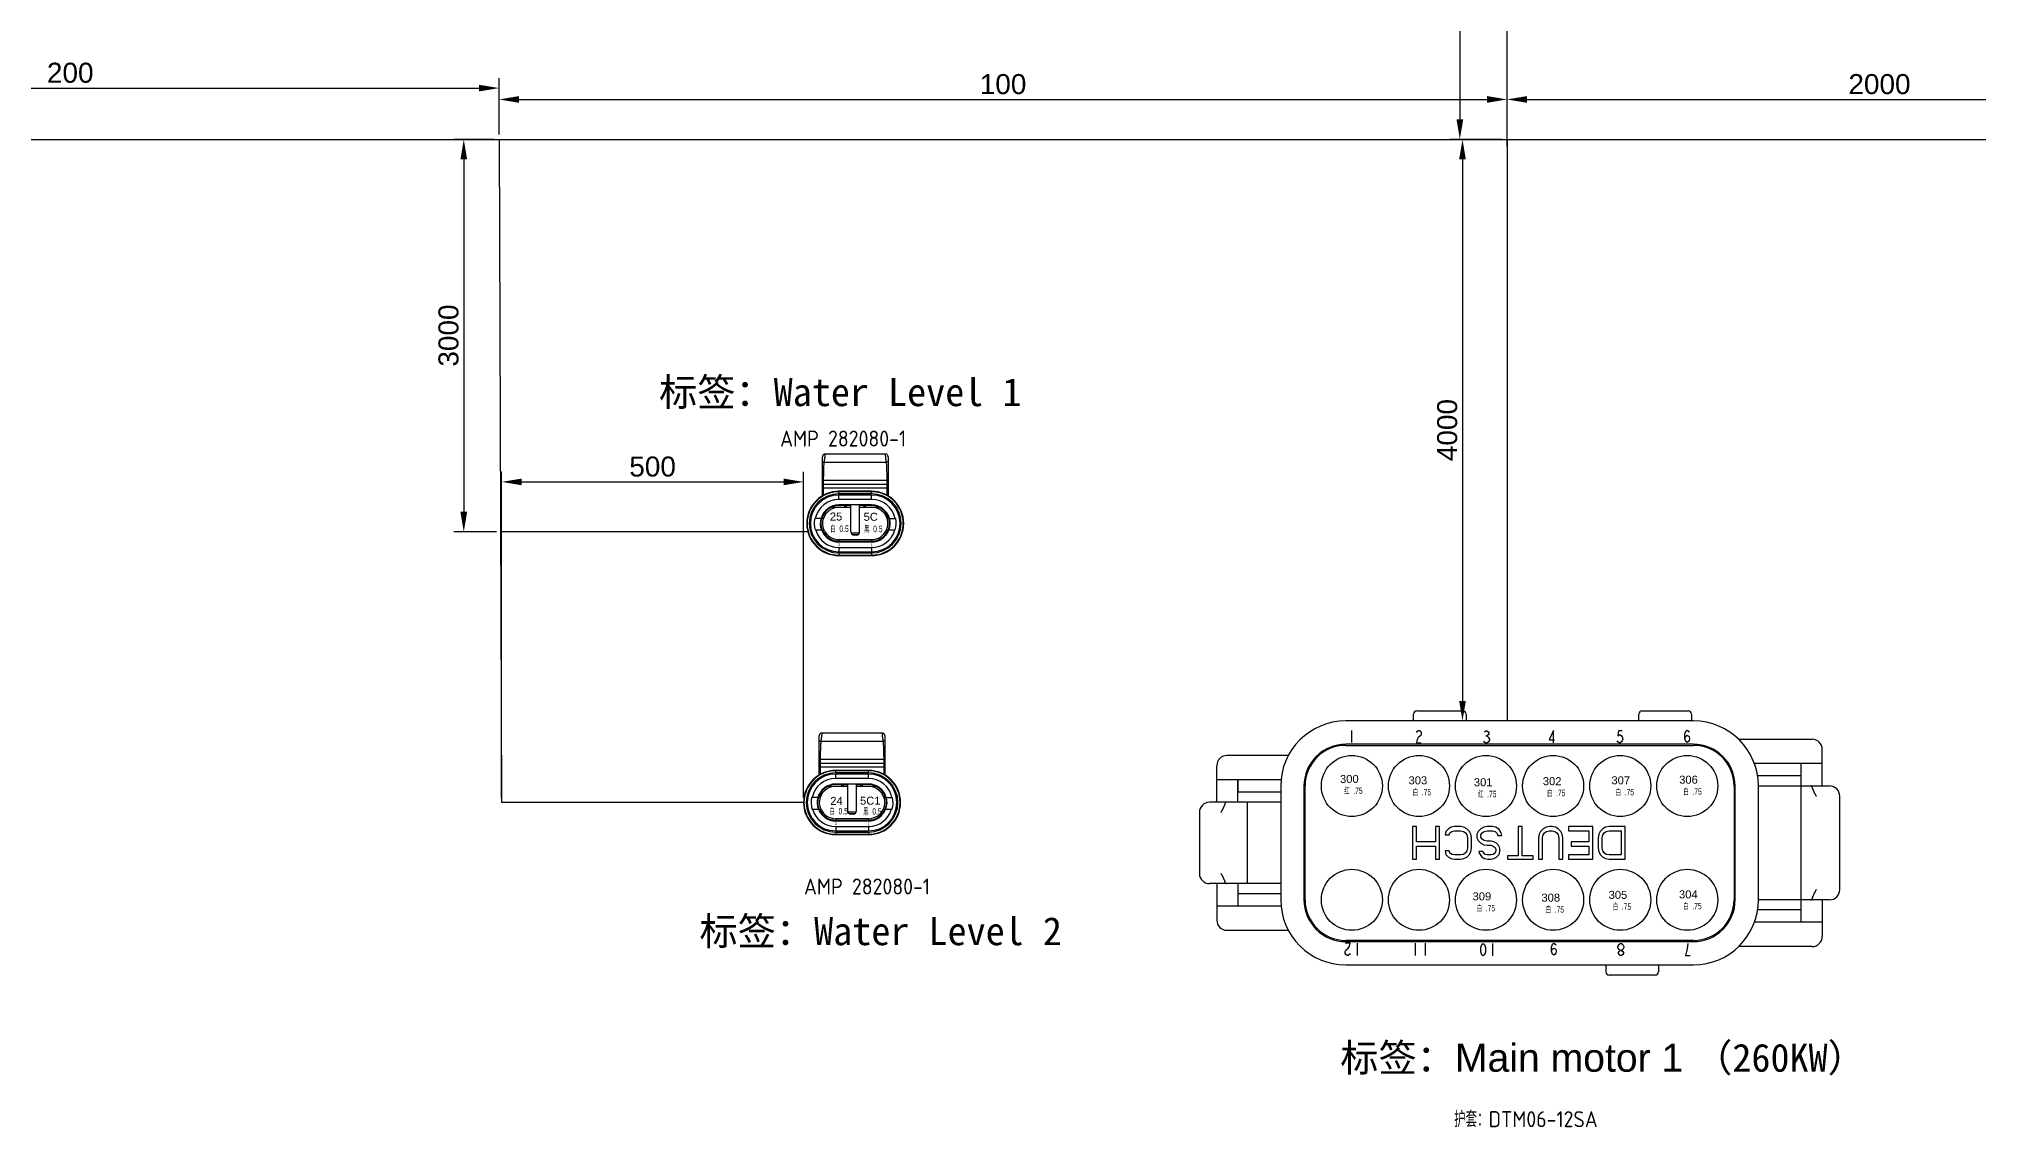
# Model space of a CAD drawing. Header units: millimetres. Extents: x 62 to 1873, y 998 to 1938.
# Drawn here: x 1231.7 to 1474, y 1471.1 to 1607 of the extents above; entities that cross this region are included whole.
import ezdxf

# ---------------------------------------------------------------- set-up
doc = ezdxf.new("R2010")
doc.units = ezdxf.units.MM
doc.layers.add('A-墙', color=7, linetype='Continuous')
doc.layers.add('线色线径', color=1, linetype='Continuous')
doc.layers.add('AM60', color=3, linetype='Continuous', lineweight=25)
doc.layers.add('AM_6', color=3, linetype='Continuous', lineweight=25)
doc.styles.get("Standard").update_dxf_attribs({"font": 'arial.ttf'})
doc.dimstyles.new('ISO-25', dxfattribs={"dimtxt": 2.5, "dimasz": 2.5, "dimexe": 1.25, "dimexo": 0.625, "dimtad": 1, "dimtxsty": 'Standard', "dimcen": 2.5, "dimadec": 0, "dimazin": 0, "dimtfac": 1, "dimtmove": 0, "dimatfit": 3, "dimfxl": 1, "dimarcsym": 0})

# ---------------------------------------------------------------- blocks, each defined once
blk = doc.blocks.new('*D67')
at = {"color": 0, "lineweight": -2, "transparency": 16777216}
for p, q in [((1182.07, 1595.1), (1182.07, 1602.13)), ((1289.24, 1595.1), (1289.24, 1602.13)), ((1184.57, 1600.88), (1286.74, 1600.88))]:
    blk.add_line(p, q, dxfattribs=at)
at = {"color": 0, "transparency": 16777216}
for points in [[(1184.57, 1601.29), (1184.57, 1600.46), (1182.07, 1600.88)], [(1286.74, 1601.29), (1286.74, 1600.46), (1289.24, 1600.88)]]:
    blk.add_solid(points, dxfattribs=at)
at = {"layer": 'Defpoints', "color": 0, "transparency": 16777216}
for p in [(1289.24, 1600.88), (1182.07, 1594.47), (1289.24, 1594.47)]:
    blk.add_point(p, dxfattribs=at)
at = {"color": 3, "transparency": 16777216, "insert": (1235.65, 1602.78), "char_height": 2.5, "attachment_point": 5}
blk.add_mtext('200', dxfattribs=at)
blk = doc.blocks.new('A$C07ee6ecf')
at = {"layer": 'AM_6'}
for p, q in [((20.32, 80.01), (12.7, 80.01)), ((11.43, 77.83), (6.86, 77.83)), ((8.64, 77.83), (8.64, 69.81)), ((11.43, 69.85), (11.43, 78.74)), ((21.59, 69.85), (21.59, 78.74)), ((21.59, 77.83), (26.16, 77.83)), ((24.38, 69.81), (24.38, 77.83)), ((5.59, 76.56), (5.59, 68.9)), ((11.43, 75.21), (8.64, 75.21)), ((8.64, 75.18), (10.16, 75.18)), ((10.16, 69.85), (10.16, 75.18)), ((21.59, 75.21), (24.38, 75.21)), ((22.86, 69.85), (22.86, 75.18)), ((22.86, 75.18), (24.38, 75.18)), ((27.43, 68.9), (27.43, 76.56)), ((21.59, 74.02), (11.43, 74.02)), ((23.62, 69.85), (9.4, 69.85)), ((23.62, 66.94), (9.4, 66.94)), ((9.4, 66.8), (23.62, 66.8)), ((1.27, 61.72), (1.27, 18.29)), ((4.18, 61.72), (4.18, 18.29)), ((4.32, 18.29), (4.32, 61.72)), ((28.7, 61.72), (28.7, 18.29)), ((28.84, 18.29), (28.84, 61.72)), ((31.75, 18.29), (31.75, 61.72)), ((14.48, 53.38), (14.48, 52.87)), ((18.54, 53.38), (14.48, 53.38)), ((18.54, 52.87), (18.54, 53.38)), ((14.48, 52.87), (16.12, 52.87)), ((16.12, 52.87), (16.12, 50.5)), ((16.64, 50.5), (16.64, 52.87)), ((16.64, 52.87), (18.54, 52.87)), ((31.75, 53.24), (32.61, 53.24)), ((33.02, 52.83), (33.02, 47.09)), ((14.48, 50.5), (14.48, 50)), ((16.12, 50.5), (14.48, 50.5)), ((14.48, 50), (18.54, 50)), ((14.56, 48.56), (14.48, 48.13)), ((14.74, 48.9), (14.56, 48.56)), ((15.08, 49.23), (14.74, 48.9)), ((15, 48.13), (15.08, 48.47)), ((15.52, 49.32), (15.08, 49.23)), ((15.08, 48.47), (15.26, 48.73)), ((15.26, 48.73), (15.52, 48.81)), ((15.52, 48.81), (15.52, 49.32)), ((18.54, 50.5), (16.64, 50.5)), ((17.5, 49.32), (17.5, 48.81)), ((17.94, 49.23), (17.5, 49.32)), ((17.5, 48.81), (17.76, 48.73)), ((17.76, 48.73), (17.94, 48.47)), ((18.28, 48.9), (17.94, 49.23)), ((17.94, 48.47), (18.02, 48.13)), ((18.46, 48.56), (18.28, 48.9)), ((18.54, 48.13), (18.46, 48.56)), ((18.54, 50), (18.54, 50.5)), ((14.48, 48.13), (14.48, 47.37)), ((14.48, 47.37), (14.56, 46.95)), ((14.56, 46.95), (14.74, 46.61)), ((14.74, 46.61), (15.08, 46.27)), ((15, 47.37), (15, 48.13)), ((15.08, 47.03), (15, 47.37)), ((15.26, 46.78), (15.08, 47.03)), ((15.08, 46.27), (15.43, 46.1)), ((15.52, 46.61), (15.26, 46.78)), ((15.43, 46.1), (15.86, 46.02)), ((15.86, 46.52), (15.52, 46.61)), ((17.16, 46.52), (15.86, 46.52)), ((17.5, 46.61), (17.16, 46.52)), ((17.16, 46.02), (17.59, 46.1)), ((17.76, 46.78), (17.5, 46.61)), ((17.59, 46.1), (17.94, 46.27)), ((17.94, 47.03), (17.76, 46.78)), ((18.02, 47.37), (17.94, 47.03)), ((17.94, 46.27), (18.28, 46.61)), ((18.02, 48.13), (18.02, 47.37)), ((18.28, 46.61), (18.46, 46.95)), ((18.46, 46.95), (18.54, 47.37)), ((18.54, 47.37), (18.54, 48.13)), ((32.61, 46.69), (31.75, 46.69)), ((14.56, 44.41), (14.48, 43.98)), ((14.48, 43.98), (14.48, 43.56)), ((14.82, 44.75), (14.56, 44.41)), ((15.17, 45), (14.82, 44.75)), ((15, 44.07), (15.08, 44.32)), ((15, 43.56), (15, 44.07)), ((15.08, 44.32), (15.26, 44.49)), ((15.43, 45.09), (15.17, 45)), ((15.26, 44.49), (15.43, 44.58)), ((15.43, 44.58), (15.43, 45.09)), ((15.86, 46.02), (17.16, 46.02)), ((16.29, 44.49), (16.21, 44.07)), ((16.21, 44.07), (16.21, 43.56)), ((16.47, 44.83), (16.29, 44.49)), ((16.81, 45.17), (16.47, 44.83)), ((16.73, 44.07), (16.81, 44.41)), ((16.73, 43.56), (16.73, 44.07)), ((17.16, 45.34), (16.81, 45.17)), ((16.81, 44.41), (16.99, 44.66)), ((16.99, 44.66), (17.24, 44.83)), ((17.59, 45.34), (17.16, 45.34)), ((17.24, 44.83), (17.5, 44.83)), ((17.5, 44.83), (17.76, 44.66)), ((17.94, 45.17), (17.59, 45.34)), ((17.76, 44.66), (17.94, 44.41)), ((18.28, 44.83), (17.94, 45.17)), ((17.94, 44.41), (18.02, 44.07)), ((18.02, 44.07), (18.02, 43.39)), ((18.46, 44.49), (18.28, 44.83)), ((18.54, 44.07), (18.46, 44.49)), ((18.54, 43.39), (18.54, 44.07)), ((14.48, 43.56), (14.56, 43.22)), ((14.48, 41.53), (14.48, 38.31)), ((14.91, 41.53), (14.48, 41.53)), ((14.56, 43.22), (14.74, 42.88)), ((14.74, 42.88), (15.08, 42.55)), ((14.91, 40.17), (14.91, 41.53)), ((15.08, 43.31), (15, 43.56)), ((15.26, 43.05), (15.08, 43.31)), ((15.08, 42.55), (15.43, 42.46)), ((15.52, 42.97), (15.26, 43.05)), ((15.43, 42.46), (15.78, 42.46)), ((15.69, 42.97), (15.52, 42.97)), ((15.95, 43.05), (15.69, 42.97)), ((15.78, 42.46), (16.12, 42.55)), ((16.12, 43.31), (15.95, 43.05)), ((16.21, 43.56), (16.12, 43.31)), ((16.12, 42.55), (16.47, 42.88)), ((16.47, 42.88), (16.64, 43.22)), ((16.64, 43.22), (16.73, 43.56)), ((17.68, 42.8), (17.42, 42.71)), ((17.42, 42.71), (17.42, 42.21)), ((17.42, 42.21), (17.76, 42.29)), ((17.94, 43.05), (17.68, 42.8)), ((17.76, 42.29), (18.2, 42.55)), ((18.02, 43.39), (17.94, 43.05)), ((18.2, 42.55), (18.46, 42.97)), ((18.46, 42.97), (18.54, 43.39)), ((18.54, 40.17), (14.91, 40.17)), ((14.91, 38.31), (14.91, 39.67)), ((14.91, 39.67), (18.54, 39.67)), ((18.54, 39.67), (18.54, 40.17)), ((14.48, 38.31), (14.91, 38.31)), ((14.48, 37.63), (14.48, 37.13)), ((17.16, 37.63), (14.48, 37.63)), ((14.48, 37.13), (17.16, 37.13)), ((17.59, 37.55), (17.16, 37.63)), ((17.16, 37.13), (17.5, 37.04)), ((17.5, 37.04), (17.76, 36.87)), ((17.94, 37.38), (17.59, 37.55)), ((17.76, 36.87), (17.94, 36.62)), ((18.28, 37.04), (17.94, 37.38)), ((17.94, 36.62), (18.02, 36.28)), ((18.46, 36.7), (18.28, 37.04)), ((18.54, 36.28), (18.46, 36.7)), ((17.16, 35.09), (14.48, 35.09)), ((14.48, 35.09), (14.48, 34.59)), ((14.48, 34.59), (17.16, 34.59)), ((17.5, 35.18), (17.16, 35.09)), ((17.16, 34.59), (17.59, 34.67)), ((17.76, 35.35), (17.5, 35.18)), ((17.59, 34.67), (17.94, 34.84)), ((17.94, 35.6), (17.76, 35.35)), ((18.02, 35.94), (17.94, 35.6)), ((17.94, 34.84), (18.28, 35.18)), ((18.02, 36.28), (18.02, 35.94)), ((18.28, 35.18), (18.46, 35.52)), ((18.46, 35.52), (18.54, 35.94)), ((18.54, 35.94), (18.54, 36.28)), ((15, 33.91), (14.48, 33.91)), ((14.48, 33.91), (14.48, 30.86)), ((15, 31.37), (15, 33.91)), ((16.64, 33.57), (16.12, 33.57)), ((16.12, 33.57), (16.12, 31.37)), ((16.64, 31.37), (16.64, 33.57)), ((18.54, 33.91), (18.02, 33.91)), ((18.02, 33.91), (18.02, 31.37)), ((18.54, 30.86), (18.54, 33.91)), ((1.27, 29.21), (0.41, 29.21)), ((14.48, 30.86), (18.54, 30.86)), ((14.56, 29.25), (14.48, 28.83)), ((14.74, 29.59), (14.56, 29.25)), ((15.08, 29.93), (14.74, 29.59)), ((16.12, 31.37), (15, 31.37)), ((15, 28.83), (15.08, 29.17)), ((15.43, 30.1), (15.08, 29.93)), ((15.08, 29.17), (15.26, 29.42)), ((15.26, 29.42), (15.52, 29.59)), ((15.86, 30.18), (15.43, 30.1)), ((15.52, 29.59), (15.86, 29.68)), ((17.16, 30.18), (15.86, 30.18)), ((15.86, 29.68), (17.16, 29.68)), ((18.02, 31.37), (16.64, 31.37)), ((17.59, 30.1), (17.16, 30.18)), ((17.16, 29.68), (17.5, 29.59)), ((17.5, 29.59), (17.76, 29.42)), ((17.94, 29.93), (17.59, 30.1)), ((17.76, 29.42), (17.94, 29.17)), ((18.28, 29.59), (17.94, 29.93)), ((17.94, 29.17), (18.02, 28.83)), ((18.46, 29.25), (18.28, 29.59)), ((18.54, 28.83), (18.46, 29.25)), ((0, 23.06), (0, 28.8)), ((14.48, 28.83), (14.48, 26.8)), ((14.48, 26.8), (18.54, 26.8)), ((15, 27.31), (15, 28.83)), ((18.02, 27.31), (15, 27.31)), ((18.02, 28.83), (18.02, 27.31)), ((18.54, 26.8), (18.54, 28.83)), ((31.75, 25.1), (32.61, 25.1)), ((33.02, 24.69), (33.02, 18.95)), ((1.27, 22.66), (0.41, 22.66)), ((32.61, 18.54), (31.75, 18.54)), ((3.56, 3.45), (3.56, 12.64)), ((23.62, 13.21), (9.4, 13.21)), ((9.4, 13.07), (23.62, 13.07)), ((29.46, 12.64), (29.46, 3.45)), ((6.6, 2.18), (6.6, 10.66)), ((8.13, 4.83), (8.13, 10.26)), ((9.4, 10.16), (23.62, 10.16)), ((9.4, 1.27), (9.4, 10.16)), ((23.62, 10.16), (23.62, 1.27)), ((24.89, 4.83), (24.89, 10.26)), ((26.42, 2.18), (26.42, 10.66)), ((6.6, 4.83), (26.42, 4.83)), ((9.4, 2.18), (4.83, 2.18)), ((10.67, 0), (22.35, 0)), ((23.62, 2.18), (28.19, 2.18))]:
    blk.add_line(p, q, dxfattribs=at)
at = {"layer": 'AM_6', "color": 1}
for p, q in [((2.46, 61.56), (2.58, 61.72)), ((2.46, 61.41), (2.46, 61.56)), ((2.58, 61.26), (2.46, 61.41)), ((2.58, 61.72), (2.71, 61.79)), ((2.71, 61.18), (2.58, 61.26)), ((2.71, 61.79), (2.96, 61.79)), ((2.96, 61.79), (3.09, 61.72)), ((3.09, 61.72), (3.34, 61.41)), ((3.34, 61.41), (3.6, 61.26)), ((3.6, 61.26), (3.98, 61.18)), ((3.98, 61.18), (3.98, 61.79)), ((30.57, 61), (29.05, 61)), ((2.46, 60.27), (3.98, 60.27)), ((2.45, 52.99), (3.98, 52.99)), ((2.45, 51.77), (3.98, 51.77)), ((29.03, 52.89), (29.03, 52.28)), ((29.41, 52.81), (29.03, 52.89)), ((29.67, 52.66), (29.41, 52.81)), ((29.92, 52.35), (29.67, 52.66)), ((30.05, 52.28), (29.92, 52.35)), ((30.3, 52.28), (30.05, 52.28)), ((30.3, 52.89), (30.43, 52.81)), ((30.43, 52.35), (30.3, 52.28)), ((30.43, 52.81), (30.56, 52.66)), ((30.56, 52.5), (30.43, 52.35)), ((30.56, 52.66), (30.56, 52.5)), ((2.41, 44.55), (2.54, 44.71)), ((2.54, 44.4), (2.41, 44.55)), ((2.54, 44.71), (2.66, 44.78)), ((2.66, 44.33), (2.54, 44.4)), ((2.66, 44.78), (2.92, 44.86)), ((2.92, 44.25), (2.66, 44.33)), ((2.92, 44.86), (3.43, 44.86)), ((3.43, 44.25), (2.92, 44.25)), ((3.43, 44.86), (3.68, 44.78)), ((3.68, 44.33), (3.43, 44.25)), ((3.68, 44.78), (3.81, 44.71)), ((3.81, 44.4), (3.68, 44.33)), ((3.81, 44.71), (3.93, 44.55)), ((3.93, 44.55), (3.81, 44.4)), ((28.98, 44.24), (29.11, 44.39)), ((28.98, 44.09), (28.98, 44.24)), ((29.11, 43.94), (28.98, 44.09)), ((29.11, 44.39), (29.24, 44.47)), ((29.36, 43.78), (29.11, 43.94)), ((29.49, 43.78), (29.36, 43.78)), ((29.74, 43.94), (29.49, 43.78)), ((29.87, 44.09), (29.74, 43.94)), ((29.87, 44.24), (29.87, 44.09)), ((30, 43.94), (29.87, 44.09)), ((30.12, 43.86), (30, 43.94)), ((30.25, 43.86), (30.12, 43.86)), ((30.38, 43.94), (30.25, 43.86)), ((30.38, 44.39), (30.51, 44.24)), ((30.51, 44.09), (30.38, 43.94)), ((30.51, 44.24), (30.51, 44.09)), ((2.41, 43.34), (3.93, 43.34)), ((2.48, 35.72), (2.6, 35.87)), ((2.6, 35.57), (2.48, 35.72)), ((2.6, 35.87), (2.73, 35.95)), ((2.73, 35.49), (2.6, 35.57)), ((2.73, 35.95), (2.98, 36.03)), ((2.98, 35.42), (2.73, 35.49)), ((2.98, 36.03), (3.24, 35.95)), ((2.98, 36.03), (3.49, 36.03)), ((3.24, 35.49), (2.98, 35.42)), ((3.24, 35.95), (3.36, 35.72)), ((3.36, 35.72), (3.24, 35.49)), ((3.49, 36.03), (3.75, 35.95)), ((3.75, 35.95), (3.87, 35.87)), ((3.87, 35.57), (3.75, 35.49)), ((3.87, 35.87), (4, 35.72)), ((4, 35.72), (3.87, 35.57)), ((29.02, 35.77), (30.54, 35.77)), ((30.54, 35.77), (29.4, 36.31)), ((29.4, 36.31), (29.4, 35.62)), ((2.43, 27.42), (2.56, 27.57)), ((2.43, 27.27), (2.43, 27.42)), ((2.56, 27.11), (2.43, 27.27)), ((2.56, 27.57), (2.69, 27.65)), ((2.69, 27.04), (2.56, 27.11)), ((2.69, 27.65), (2.82, 27.65)), ((2.82, 27.04), (2.69, 27.04)), ((2.82, 27.65), (2.94, 27.57)), ((2.94, 27.11), (2.82, 27.04)), ((2.94, 27.57), (3.07, 27.42)), ((3.07, 27.27), (2.94, 27.11)), ((3.07, 27.42), (3.2, 27.57)), ((3.07, 27.27), (3.07, 27.42)), ((3.2, 27.11), (3.07, 27.27)), ((3.2, 27.57), (3.45, 27.72)), ((3.45, 26.96), (3.2, 27.11)), ((3.45, 27.72), (3.58, 27.72)), ((3.58, 26.96), (3.45, 26.96)), ((3.58, 27.72), (3.83, 27.57)), ((3.83, 27.11), (3.58, 26.96)), ((3.83, 27.57), (3.96, 27.42)), ((3.96, 27.27), (3.83, 27.11)), ((3.96, 27.42), (3.96, 27.27)), ((29, 27.58), (29.13, 27.73)), ((29, 27.42), (29, 27.58)), ((29.13, 27.27), (29, 27.42)), ((29.13, 27.73), (29.26, 27.8)), ((29.26, 27.19), (29.13, 27.27)), ((29.51, 27.12), (29.26, 27.19)), ((29.76, 27.19), (29.51, 27.12)), ((29.89, 27.27), (29.76, 27.19)), ((30.53, 27.65), (29.89, 27.73)), ((29.89, 27.73), (30.02, 27.58)), ((30.02, 27.42), (29.89, 27.27)), ((30.02, 27.58), (30.02, 27.42)), ((30.53, 27.19), (30.53, 27.65)), ((2.94, 19.13), (2.43, 19.28)), ((2.43, 19.28), (2.43, 18.67)), ((3.32, 19.05), (2.94, 19.13)), ((3.96, 18.98), (3.32, 19.05)), ((29.06, 19.06), (29.19, 19.21)), ((29.19, 18.91), (29.06, 19.06)), ((29.19, 19.21), (29.31, 19.29)), ((29.31, 18.83), (29.19, 18.91)), ((29.31, 19.29), (29.57, 19.37)), ((29.57, 18.76), (29.31, 18.83)), ((29.57, 19.37), (30.08, 19.37)), ((29.57, 19.37), (29.82, 19.29)), ((29.82, 18.83), (29.57, 18.76)), ((29.82, 19.29), (29.95, 19.06)), ((29.95, 19.06), (29.82, 18.83)), ((30.08, 19.37), (30.33, 19.29)), ((30.33, 19.29), (30.46, 19.21)), ((30.46, 18.91), (30.33, 18.83)), ((30.46, 19.21), (30.58, 19.06)), ((30.58, 19.06), (30.46, 18.91))]:
    blk.add_line(p, q, dxfattribs=at)
at = {"layer": 'AM_6'}
for points in [[(11.88, 76.9), (11.87, 76.9), (11.86, 76.9), (11.85, 76.89), (11.84, 76.89), (11.83, 76.89), (11.82, 76.89), (11.81, 76.88), (11.8, 76.88), (11.79, 76.88), (11.78, 76.88), (11.76, 76.87), (11.75, 76.87), (11.74, 76.87), (11.73, 76.86), (11.72, 76.86), (11.71, 76.86), (11.7, 76.85), (11.69, 76.85), (11.68, 76.85), (11.67, 76.84), (11.66, 76.84), (11.64, 76.83), (11.62, 76.82), (11.6, 76.81), (11.58, 76.81), (11.57, 76.8), (11.55, 76.79), (11.53, 76.77), (11.51, 76.76), (11.49, 76.75), (11.48, 76.74), (11.46, 76.72), (11.45, 76.7), (11.44, 76.68), (11.43, 76.66), (11.43, 76.65), (11.43, 76.64)], [(11.88, 76.9), (11.91, 76.91), (11.94, 76.92), (11.96, 76.93), (11.99, 76.94), (12.02, 76.95), (12.05, 76.96), (12.07, 76.97), (12.1, 76.98), (12.13, 76.99), (12.15, 77), (12.18, 77.02), (12.21, 77.03), (12.23, 77.04), (12.26, 77.05), (12.29, 77.07), (12.31, 77.08), (12.34, 77.1), (12.37, 77.11), (12.39, 77.12), (12.42, 77.14), (12.44, 77.15), (12.47, 77.17), (12.49, 77.18), (12.52, 77.19), (12.55, 77.21), (12.57, 77.22), (12.6, 77.24), (12.62, 77.25), (12.65, 77.27), (12.67, 77.28), (12.7, 77.29)], [(20.32, 77.29), (20.35, 77.28), (20.37, 77.27), (20.4, 77.25), (20.42, 77.24), (20.45, 77.22), (20.47, 77.21), (20.5, 77.19), (20.53, 77.18), (20.55, 77.17), (20.58, 77.15), (20.6, 77.14), (20.63, 77.12), (20.65, 77.11), (20.68, 77.1), (20.71, 77.08), (20.73, 77.07), (20.76, 77.05), (20.79, 77.04), (20.81, 77.03), (20.84, 77.02), (20.87, 77), (20.89, 76.99), (20.92, 76.98), (20.95, 76.97), (20.97, 76.96), (21, 76.95), (21.03, 76.94), (21.06, 76.93), (21.08, 76.92), (21.11, 76.91), (21.14, 76.9)], [(21.59, 76.64), (21.59, 76.65), (21.59, 76.66), (21.58, 76.67), (21.58, 76.69), (21.56, 76.71), (21.55, 76.73), (21.53, 76.74), (21.52, 76.76), (21.5, 76.77), (21.48, 76.78), (21.46, 76.79), (21.44, 76.8), (21.43, 76.81), (21.41, 76.82), (21.39, 76.83), (21.37, 76.84), (21.35, 76.84), (21.34, 76.85), (21.33, 76.85), (21.32, 76.85), (21.31, 76.86), (21.3, 76.86), (21.29, 76.86), (21.28, 76.87), (21.27, 76.87), (21.26, 76.87), (21.24, 76.88), (21.23, 76.88), (21.22, 76.88), (21.21, 76.88), (21.2, 76.89), (21.19, 76.89), (21.18, 76.89), (21.17, 76.89), (21.16, 76.9), (21.15, 76.9), (21.14, 76.9)], [(9.4, 3.6), (9.4, 3.59), (9.4, 3.58), (9.4, 3.57), (9.41, 3.55), (9.42, 3.53), (9.44, 3.52), (9.45, 3.5), (9.47, 3.49), (9.49, 3.48), (9.51, 3.46), (9.52, 3.45), (9.54, 3.44), (9.56, 3.43), (9.58, 3.42), (9.6, 3.42), (9.62, 3.41), (9.64, 3.4), (9.65, 3.4), (9.66, 3.39), (9.67, 3.39), (9.68, 3.39), (9.69, 3.38), (9.7, 3.38), (9.71, 3.38), (9.72, 3.37), (9.73, 3.37), (9.74, 3.37), (9.75, 3.36), (9.76, 3.36), (9.77, 3.36), (9.78, 3.36), (9.79, 3.35), (9.81, 3.35), (9.82, 3.35), (9.83, 3.35), (9.84, 3.34), (9.85, 3.34)], [(10.67, 2.95), (10.64, 2.96), (10.62, 2.98), (10.59, 2.99), (10.57, 3.01), (10.54, 3.02), (10.51, 3.04), (10.49, 3.05), (10.46, 3.06), (10.44, 3.08), (10.41, 3.09), (10.39, 3.11), (10.36, 3.12), (10.33, 3.13), (10.31, 3.15), (10.28, 3.16), (10.26, 3.18), (10.23, 3.19), (10.2, 3.2), (10.18, 3.21), (10.15, 3.23), (10.12, 3.24), (10.1, 3.25), (10.07, 3.26), (10.04, 3.28), (10.01, 3.29), (9.99, 3.3), (9.96, 3.31), (9.93, 3.32), (9.9, 3.33), (9.88, 3.33), (9.85, 3.34)], [(23.17, 3.34), (23.14, 3.33), (23.12, 3.33), (23.09, 3.32), (23.06, 3.31), (23.03, 3.3), (23.01, 3.29), (22.98, 3.28), (22.95, 3.26), (22.92, 3.25), (22.9, 3.24), (22.87, 3.23), (22.84, 3.21), (22.82, 3.2), (22.79, 3.19), (22.76, 3.18), (22.74, 3.16), (22.71, 3.15), (22.69, 3.13), (22.66, 3.12), (22.63, 3.11), (22.61, 3.09), (22.58, 3.08), (22.56, 3.06), (22.53, 3.05), (22.51, 3.04), (22.48, 3.02), (22.45, 3.01), (22.43, 2.99), (22.4, 2.98), (22.38, 2.96), (22.35, 2.95)], [(23.17, 3.34), (23.18, 3.34), (23.19, 3.35), (23.2, 3.35), (23.21, 3.35), (23.23, 3.35), (23.24, 3.36), (23.25, 3.36), (23.26, 3.36), (23.27, 3.36), (23.28, 3.37), (23.29, 3.37), (23.3, 3.37), (23.31, 3.38), (23.32, 3.38), (23.33, 3.38), (23.34, 3.39), (23.35, 3.39), (23.36, 3.39), (23.37, 3.4), (23.38, 3.4), (23.39, 3.4), (23.41, 3.41), (23.43, 3.42), (23.45, 3.43), (23.47, 3.44), (23.49, 3.45), (23.51, 3.46), (23.52, 3.47), (23.54, 3.48), (23.56, 3.49), (23.57, 3.51), (23.59, 3.52), (23.6, 3.54), (23.61, 3.56), (23.62, 3.58), (23.62, 3.59), (23.62, 3.6)]]:
    blk.add_lwpolyline(points, dxfattribs=at)
for centre in [(9.4, 60.96), (23.62, 60.96), (9.4, 52.58), (23.62, 52.58), (9.4, 44.2), (23.62, 44.2), (9.4, 35.81), (23.62, 35.81), (9.4, 27.43), (23.62, 27.43), (9.4, 19.05), (23.62, 19.05)]:
    blk.add_circle(centre, 3.81, dxfattribs=at)
for points in [[(12.7, 80.01), (12, 80.01), (11.43, 79.44), (11.43, 78.74)], [(21.59, 78.74), (21.59, 79.44), (21.02, 80.01), (20.32, 80.01)], [(6.86, 77.83), (6.16, 77.83), (5.59, 77.26), (5.59, 76.56)], [(27.43, 76.56), (27.43, 77.26), (26.86, 77.83), (26.16, 77.83)], [(9.4, 69.85), (4.91, 69.85), (1.27, 66.21), (1.27, 61.72)], [(31.75, 61.72), (31.75, 66.21), (28.11, 69.85), (23.62, 69.85)], [(9.4, 66.8), (6.59, 66.8), (4.32, 64.53), (4.32, 61.72)], [(9.4, 66.94), (8.01, 66.94), (6.69, 66.39), (5.71, 65.41)], [(27.31, 65.41), (26.33, 66.39), (25.01, 66.94), (23.62, 66.94)], [(28.7, 61.72), (28.7, 64.53), (26.43, 66.8), (23.62, 66.8)], [(5.71, 65.41), (4.73, 64.43), (4.18, 63.11), (4.18, 61.72)], [(28.84, 61.72), (28.84, 63.11), (28.29, 64.43), (27.31, 65.41)], [(33.02, 52.83), (33.02, 53.06), (32.84, 53.24), (32.61, 53.24)], [(32.61, 46.69), (32.84, 46.69), (33.02, 46.87), (33.02, 47.09)], [(0.41, 29.21), (0.18, 29.21), (0, 29.03), (0, 28.8)], [(33.02, 24.69), (33.02, 24.91), (32.84, 25.1), (32.61, 25.1)], [(0, 23.06), (0, 22.84), (0.18, 22.66), (0.41, 22.66)], [(1.27, 18.29), (1.27, 13.8), (4.91, 10.16), (9.4, 10.16)], [(4.18, 18.29), (4.18, 16.9), (4.73, 15.58), (5.71, 14.6)], [(4.32, 18.29), (4.32, 15.48), (6.59, 13.21), (9.4, 13.21)], [(23.62, 10.16), (28.11, 10.16), (31.75, 13.8), (31.75, 18.29)], [(23.62, 13.07), (26.5, 13.07), (28.84, 15.41), (28.84, 18.29)], [(23.62, 13.21), (26.43, 13.21), (28.7, 15.48), (28.7, 18.29)], [(32.61, 18.54), (32.84, 18.54), (33.02, 18.72), (33.02, 18.95)], [(5.71, 14.6), (6.69, 13.62), (8.01, 13.07), (9.4, 13.07)], [(3.56, 3.45), (3.56, 2.75), (4.12, 2.18), (4.83, 2.18)], [(28.19, 2.18), (28.53, 2.18), (28.85, 2.32), (29.09, 2.56)], [(29.09, 2.56), (29.33, 2.79), (29.46, 3.12), (29.46, 3.45)], [(9.4, 1.27), (9.4, 0.57), (9.97, 0), (10.67, 0)], [(22.35, 0), (23.05, 0), (23.62, 0.57), (23.62, 1.27)]]:
    blk.add_open_spline(points, degree=3, dxfattribs=at)
blk = doc.blocks.new('*D68')
at = {"color": 0, "lineweight": -2, "transparency": 16777216}
for p, q in [((1414.55, 1657.99), (1408.02, 1657.99)), ((1409.27, 1655.49), (1409.27, 1596.97)), ((1414.55, 1594.47), (1408.02, 1594.47))]:
    blk.add_line(p, q, dxfattribs=at)
at = {"color": 0, "transparency": 16777216}
for points in [[(1408.85, 1655.49), (1409.69, 1655.49), (1409.27, 1657.99)], [(1408.85, 1596.97), (1409.69, 1596.97), (1409.27, 1594.47)]]:
    blk.add_solid(points, dxfattribs=at)
at = {"layer": 'Defpoints', "color": 0, "transparency": 16777216}
for p in [(1415.17, 1657.99), (1409.27, 1594.47), (1415.17, 1594.47)]:
    blk.add_point(p, dxfattribs=at)
at = {"color": 3, "transparency": 16777216, "insert": (1407.37, 1626.23), "char_height": 2.5, "attachment_point": 5, "rotation": 90}
blk.add_mtext('6500', dxfattribs=at)
blk = doc.blocks.new('*D71')
at = {"color": 0, "lineweight": -2, "transparency": 16777216}
for p, q in [((1415.17, 1595.1), (1415.17, 1600.71)), ((1417.67, 1599.46), (1505.73, 1599.46)), ((1508.23, 1595.1), (1508.23, 1600.71))]:
    blk.add_line(p, q, dxfattribs=at)
at = {"color": 0, "transparency": 16777216}
for points in [[(1417.67, 1599.88), (1417.67, 1599.04), (1415.17, 1599.46)], [(1505.73, 1599.88), (1505.73, 1599.04), (1508.23, 1599.46)]]:
    blk.add_solid(points, dxfattribs=at)
at = {"layer": 'Defpoints', "color": 0, "transparency": 16777216}
for p in [(1508.23, 1599.46), (1415.17, 1594.47), (1508.23, 1594.47)]:
    blk.add_point(p, dxfattribs=at)
at = {"color": 3, "transparency": 16777216, "insert": (1461.7, 1601.36), "char_height": 2.5, "attachment_point": 5}
blk.add_mtext('2000', dxfattribs=at)
blk = doc.blocks.new('A$C5B7A3A9B')
at = {"layer": 'AM60', "linetype": 'Continuous'}
for p, q in [((1.44, 5.47), (1.44, 9.05)), ((7.2, 9.29), (1.68, 9.29)), ((7.44, 9.05), (7.44, 5.47)), ((7.26, 8.53), (1.61, 8.53)), ((1.44, 6.19), (7.44, 6.19)), ((1.54, 5.52), (1.54, 6.9)), ((1.54, 6.9), (7.34, 6.9)), ((1.54, 6.54), (7.34, 6.54)), ((2.94, 5.64), (2.94, 5.88)), ((5.94, 5.88), (2.94, 5.88)), ((5.94, 5.84), (2.94, 5.84)), ((5.94, 5.64), (2.94, 5.64)), ((2.94, 5.14), (2.94, 5.54)), ((5.94, 5.54), (2.94, 5.54)), ((5.94, 5.64), (5.94, 5.88)), ((5.94, 5.14), (5.94, 5.54)), ((7.34, 6.9), (7.34, 5.52)), ((2.26, 4.42), (4.04, 4.42)), ((2.39, 4.49), (2.39, 4.42)), ((5.94, 5.14), (2.94, 5.14)), ((2.94, 4.63), (2.94, 4.58)), ((5.94, 4.63), (2.94, 4.63)), ((3.49, 4.58), (2.94, 4.58)), ((3.49, 4.42), (3.49, 4.58)), ((3.64, 4.56), (3.49, 4.56)), ((3.64, 4.42), (3.64, 4.57)), ((4.04, 4.57), (3.64, 4.57)), ((3.94, 4.57), (3.94, 4.63)), ((4.04, 2.17), (4.04, 4.63)), ((4.84, 2.17), (4.84, 4.63)), ((5.24, 4.57), (4.84, 4.57)), ((4.84, 4.42), (6.62, 4.42)), ((4.94, 4.57), (4.94, 4.63)), ((5.24, 4.57), (5.24, 4.42)), ((5.39, 4.56), (5.24, 4.56)), ((5.94, 4.58), (5.39, 4.58)), ((5.39, 4.42), (5.39, 4.58)), ((5.94, 4.63), (5.94, 4.58)), ((6.49, 4.42), (6.49, 4.49)), ((1.53, 3.39), (0.73, 3.39)), ((0.77, 2.34), (1.59, 2.34)), ((1.43, 3.54), (1.36, 3.54)), ((1.44, 2.32), (1.37, 2.32)), ((1.48, 2.22), (1.49, 2.22)), ((4.81, 2.04), (4.07, 2.04)), ((4.15, 1.94), (4.73, 1.94)), ((4.54, 1.87), (4.34, 1.87)), ((7.29, 2.34), (8.11, 2.34)), ((7.34, 3.39), (8.14, 3.39)), ((7.4, 2.22), (7.39, 2.22)), ((7.44, 2.32), (7.51, 2.32)), ((7.52, 3.54), (7.45, 3.54)), ((2.94, 1.47), (5.94, 1.47)), ((2.94, 1.47), (2.94, 1.32)), ((2.94, 1.32), (5.94, 1.32)), ((2.94, 1.31), (5.94, 1.31)), ((2.94, 1.25), (2.94, 1.31)), ((2.94, 1.25), (5.94, 1.25)), ((2.94, 0.74), (5.94, 0.74)), ((2.94, 0.74), (2.94, 0.34)), ((2.94, 0.34), (5.94, 0.34)), ((2.94, 0.24), (5.94, 0.24)), ((2.94, 0.24), (2.94, 0)), ((2.94, 0.04), (5.94, 0.04)), ((5.94, 1.47), (5.94, 1.32)), ((5.94, 1.25), (5.94, 1.31)), ((5.94, 0.74), (5.94, 0.34)), ((5.94, 0.24), (5.94, 0)), ((2.94, 0), (5.94, 0))]:
    blk.add_line(p, q, dxfattribs=at)
for points in [[(1.68, 9.29), (1.66, 9.29), (1.64, 9.28), (1.61, 9.28), (1.59, 9.27), (1.57, 9.26), (1.55, 9.25), (1.53, 9.24), (1.51, 9.22), (1.49, 9.2), (1.48, 9.19), (1.47, 9.17), (1.46, 9.14), (1.45, 9.12), (1.44, 9.1), (1.44, 9.08), (1.44, 9.05)], [(7.44, 9.05), (7.44, 9.08), (7.43, 9.1), (7.43, 9.12), (7.42, 9.14), (7.41, 9.17), (7.4, 9.19), (7.38, 9.2), (7.37, 9.22), (7.35, 9.24), (7.33, 9.25), (7.31, 9.26), (7.29, 9.27), (7.27, 9.28), (7.24, 9.28), (7.22, 9.29), (7.2, 9.29)]]:
    blk.add_lwpolyline(points, dxfattribs=at)
for centre, radius, start, end in [((2.94, 2.94), 2.94, 90, 270), ((2.94, 2.94), 2.9, 90, 270), ((2.94, 2.94), 2.7, 90, 270), ((2.94, 2.94), 2.6, 90, 270), ((1.54, 6.64), 0.1, 180, 270), ((5.94, 2.94), 2.94, 270, 90), ((5.94, 2.94), 2.9, 270, 90), ((5.94, 2.94), 2.7, 270, 90), ((5.94, 2.94), 2.6, 270, 90), ((7.34, 6.64), 0.1, 270, 0), ((2.94, 2.94), 2.2, 90, 168.064), ((2.94, 2.94), 1.69, 90, 164.389), ((2.94, 2.94), 1.62, 114.8116, 163.9234), ((2.94, 2.94), 1.48, 90, 162.2367), ((2.94, 2.94), 1.62, 109.7832, 114.3881), ((2.94, 2.94), 1.64, 90, 109.5462), ((5.94, 2.94), 2.2, 11.936, 90), ((5.94, 2.94), 1.69, 15.611, 90), ((5.94, 2.94), 1.64, 70.4538, 90), ((5.94, 2.94), 1.48, 17.7633, 90), ((5.94, 2.94), 1.62, 65.6119, 70.2168), ((5.94, 2.94), 1.62, 16.0766, 65.1884), ((2.94, 2.94), 2.25, 168.463, 195.466), ((2.94, 2.94), 2.2, 195.6913, 270), ((2.94, 2.94), 1.7, 164.6505, 200.6673), ((2.94, 2.94), 1.65, 164.1531, 201.3516), ((2.94, 2.94), 1.69, 200.604, 270), ((2.94, 2.94), 1.62, 201.6682, 270), ((2.94, 2.94), 1.5, 162.5485, 203.5697), ((2.94, 2.94), 1.62, 206.3004, 270), ((2.94, 2.94), 1.48, 204.0027, 270), ((4.34, 2.17), 0.3, 180, 270), ((4.54, 2.17), 0.3, 270, 0), ((5.94, 2.94), 2.2, 270, 344.3087), ((5.94, 2.94), 1.69, 270, 339.396), ((5.94, 2.94), 1.62, 270, 338.3318), ((5.94, 2.94), 1.48, 270, 335.9973), ((5.94, 2.94), 1.62, 270, 333.6996), ((5.94, 2.94), 1.5, 336.4303, 17.4515), ((5.94, 2.94), 1.65, 338.6484, 15.8469), ((5.94, 2.94), 1.7, 339.3327, 15.3495), ((5.94, 2.94), 2.25, 344.534, 11.537)]:
    blk.add_arc(centre, radius, start, end, dxfattribs=at)
for centre, start_param, end_param in [((2.94, 5.55), -3.723981, -3.676419), ((5.94, 5.55), -2.606766, -2.559205)]:
    blk.add_ellipse(centre, major_axis=(0, 3.87), ratio=0.738419, start_param=start_param, end_param=end_param, dxfattribs=at)
for points, knots in [([(1.61, 8.53), (1.62, 8.55), (1.62, 8.59), (1.63, 8.67), (1.64, 8.76), (1.65, 8.85), (1.66, 8.91), (1.67, 8.97), (1.68, 9.03), (1.68, 9.09), (1.69, 9.13), (1.69, 9.16), (1.69, 9.18), (1.69, 9.2), (1.69, 9.22), (1.69, 9.23), (1.69, 9.25), (1.69, 9.26), (1.69, 9.27), (1.69, 9.27), (1.68, 9.28), (1.68, 9.28), (1.68, 9.28), (1.68, 9.29), (1.68, 9.29), (1.68, 9.29), (1.68, 9.29), (1.68, 9.29)], [0, 0, 0, 0, 0.077065, 0.158621, 0.329516, 0.415942, 0.501062, 0.583417, 0.661574, 0.734154, 0.799858, 0.829757, 0.857504, 0.882977, 0.906069, 0.926687, 0.944755, 0.960216, 0.973035, 0.978455, 0.98322, 0.987342, 0.990843, 0.99376, 0.996162, 0.998173, 1, 1, 1, 1]), ([(7.2, 9.29), (7.2, 9.29), (7.2, 9.29), (7.2, 9.29), (7.2, 9.29), (7.2, 9.28), (7.2, 9.28), (7.19, 9.28), (7.19, 9.27), (7.19, 9.27), (7.19, 9.26), (7.19, 9.25), (7.19, 9.23), (7.19, 9.22), (7.19, 9.2), (7.19, 9.18), (7.19, 9.16), (7.19, 9.13), (7.2, 9.09), (7.2, 9.03), (7.21, 8.97), (7.22, 8.91), (7.22, 8.85), (7.24, 8.76), (7.25, 8.67), (7.26, 8.59), (7.26, 8.55), (7.26, 8.53)], [0, 0, 0, 0, 0.001827, 0.003838, 0.00624, 0.009157, 0.012658, 0.01678, 0.021545, 0.026965, 0.039784, 0.055245, 0.073313, 0.093931, 0.117023, 0.142496, 0.170243, 0.200142, 0.265846, 0.338426, 0.416583, 0.498938, 0.584058, 0.670484, 0.841379, 0.922935, 1, 1, 1, 1]), ([(1.44, 8.62), (1.44, 8.62), (1.44, 8.61), (1.44, 8.61), (1.45, 8.6), (1.45, 8.59), (1.46, 8.59), (1.47, 8.58), (1.48, 8.57), (1.5, 8.56), (1.52, 8.55), (1.55, 8.54), (1.58, 8.54), (1.6, 8.53), (1.61, 8.53)], [0, 0, 0, 0, 0.032413, 0.067586, 0.10671, 0.150526, 0.199405, 0.253443, 0.312532, 0.376415, 0.516927, 0.67106, 0.833898, 1, 1, 1, 1]), ([(1.54, 6.9), (1.54, 7.04), (1.55, 7.24), (1.56, 7.51), (1.57, 7.72), (1.57, 7.92), (1.57, 8.12), (1.59, 8.33), (1.6, 8.46), (1.61, 8.53)], [0, 0, 0, 0, 0.249908, 0.374886, 0.499853, 0.624809, 0.74977, 0.874782, 1, 1, 1, 1]), ([(7.44, 8.62), (7.44, 8.62), (7.44, 8.61), (7.44, 8.61), (7.43, 8.6), (7.43, 8.59), (7.42, 8.59), (7.41, 8.58), (7.4, 8.57), (7.38, 8.56), (7.36, 8.55), (7.33, 8.54), (7.3, 8.54), (7.28, 8.53), (7.26, 8.53)], [0, 0, 0, 0, 0.032413, 0.067586, 0.10671, 0.150526, 0.199405, 0.253443, 0.312532, 0.376415, 0.516927, 0.67106, 0.833898, 1, 1, 1, 1]), ([(7.26, 8.53), (7.28, 8.46), (7.29, 8.33), (7.31, 8.12), (7.31, 7.95), (7.31, 7.84), (7.31, 7.77), (7.31, 7.7), (7.32, 7.61), (7.32, 7.48), (7.33, 7.24), (7.34, 7.04), (7.34, 6.9)], [0, 0, 0, 0, 0.125218, 0.250229, 0.37519, 0.437668, 0.468907, 0.500146, 0.562629, 0.625115, 0.750092, 1, 1, 1, 1]), ([(1.44, 6.95), (1.44, 6.95), (1.44, 6.95), (1.44, 6.94), (1.45, 6.93), (1.45, 6.93), (1.46, 6.92), (1.47, 6.92), (1.48, 6.91), (1.5, 6.91), (1.52, 6.9), (1.53, 6.9), (1.54, 6.9)], [0, 0, 0, 0, 0.041589, 0.084263, 0.176226, 0.227102, 0.281658, 0.402075, 0.537004, 0.684071, 0.83979, 1, 1, 1, 1]), ([(7.44, 6.95), (7.44, 6.95), (7.44, 6.95), (7.44, 6.94), (7.43, 6.93), (7.43, 6.93), (7.42, 6.92), (7.41, 6.92), (7.39, 6.91), (7.38, 6.91), (7.36, 6.9), (7.35, 6.9), (7.34, 6.9)], [0, 0, 0, 0, 0.041589, 0.084263, 0.176226, 0.227102, 0.281658, 0.402076, 0.537004, 0.684071, 0.83979, 1, 1, 1, 1])]:
    blk.add_open_spline(points, degree=3, knots=knots, dxfattribs=at)
at = {"layer": 'AM60', "color": 1, "lineweight": 5}
for s, p in [('2', (2.87, 0.87)), ('1', (5.86, 0.86))]:
    blk.add_text(s, height=0.25, dxfattribs=at).set_placement(p)
blk = doc.blocks.new('*D84')
at = {"color": 0, "lineweight": -2, "transparency": 16777216}
for p, q in [((1288.61, 1594.47), (1283.57, 1594.47)), ((1284.82, 1591.97), (1284.82, 1547.94)), ((1288.92, 1545.44), (1283.57, 1545.44))]:
    blk.add_line(p, q, dxfattribs=at)
at = {"color": 0, "transparency": 16777216}
for points in [[(1284.4, 1591.97), (1285.24, 1591.97), (1284.82, 1594.47)], [(1284.4, 1547.94), (1285.24, 1547.94), (1284.82, 1545.44)]]:
    blk.add_solid(points, dxfattribs=at)
at = {"layer": 'Defpoints', "color": 0, "transparency": 16777216}
for p in [(1289.24, 1594.47), (1284.82, 1545.44), (1289.55, 1545.44)]:
    blk.add_point(p, dxfattribs=at)
at = {"color": 3, "transparency": 16777216, "insert": (1282.92, 1569.96), "char_height": 2.5, "attachment_point": 5, "rotation": 90}
blk.add_mtext('3000', dxfattribs=at)
blk = doc.blocks.new('*D136')
at = {"color": 0, "lineweight": -2, "transparency": 16777216}
for p, q in [((1414.55, 1594.47), (1408.35, 1594.47)), ((1409.6, 1591.97), (1409.6, 1524.32)), ((1414.55, 1521.82), (1408.35, 1521.82))]:
    blk.add_line(p, q, dxfattribs=at)
at = {"color": 0, "transparency": 16777216}
for points in [[(1409.18, 1591.97), (1410.02, 1591.97), (1409.6, 1594.47)], [(1409.18, 1524.32), (1410.02, 1524.32), (1409.6, 1521.82)]]:
    blk.add_solid(points, dxfattribs=at)
at = {"layer": 'Defpoints', "color": 0, "transparency": 16777216}
for p in [(1415.17, 1594.47), (1409.6, 1521.82), (1415.17, 1521.82)]:
    blk.add_point(p, dxfattribs=at)
at = {"color": 3, "transparency": 16777216, "insert": (1407.7, 1558.15), "char_height": 2.5, "attachment_point": 5, "rotation": 90}
blk.add_mtext('4000', dxfattribs=at)
blk = doc.blocks.new('*D137')
at = {"color": 0, "lineweight": -2, "transparency": 16777216}
for p, q in [((1289.24, 1595.1), (1289.24, 1600.71)), ((1291.74, 1599.46), (1412.67, 1599.46)), ((1415.17, 1595.1), (1415.17, 1600.71))]:
    blk.add_line(p, q, dxfattribs=at)
at = {"color": 0, "transparency": 16777216}
for points in [[(1291.74, 1599.88), (1291.74, 1599.04), (1289.24, 1599.46)], [(1412.67, 1599.88), (1412.67, 1599.04), (1415.17, 1599.46)]]:
    blk.add_solid(points, dxfattribs=at)
at = {"layer": 'Defpoints', "color": 0, "transparency": 16777216}
for p in [(1415.17, 1599.46), (1289.24, 1594.47), (1415.17, 1594.47)]:
    blk.add_point(p, dxfattribs=at)
at = {"color": 3, "transparency": 16777216, "insert": (1352.2, 1601.36), "char_height": 2.5, "attachment_point": 5}
blk.add_mtext('100', dxfattribs=at)
blk = doc.blocks.new('*D138')
at = {"color": 0, "lineweight": -2, "transparency": 16777216}
for p, q in [((1289.55, 1512.25), (1289.55, 1552.93)), ((1292.05, 1551.68), (1324.77, 1551.68)), ((1327.27, 1512.25), (1327.27, 1552.93))]:
    blk.add_line(p, q, dxfattribs=at)
at = {"color": 0, "transparency": 16777216}
for points in [[(1292.05, 1552.09), (1292.05, 1551.26), (1289.55, 1551.68)], [(1324.77, 1552.09), (1324.77, 1551.26), (1327.27, 1551.68)]]:
    blk.add_solid(points, dxfattribs=at)
at = {"layer": 'Defpoints', "color": 0, "transparency": 16777216}
for p in [(1327.27, 1551.68), (1289.55, 1511.62), (1327.27, 1511.62)]:
    blk.add_point(p, dxfattribs=at)
at = {"color": 3, "transparency": 16777216, "insert": (1308.41, 1553.58), "char_height": 2.5, "attachment_point": 5}
blk.add_mtext('500', dxfattribs=at)

msp = doc.modelspace()

# ---------------------------------------------------------------- linework, layer by layer
for p, q in [((1415.17, 1593.641), (1415.17, 1673.681)), ((332.565, 1594.474), (1552.582, 1594.474)), ((1289.236, 1594.474), (1289.549, 1511.624)), ((1415.17, 1594.474), (1415.17, 1521.816)), ((1327.806, 1545.436), (1289.549, 1545.436)), ((1327.271, 1511.624), (1289.549, 1511.624))]:
    msp.add_line(p, q)

# ---------------------------------------------------------------- block references
at = {"rotation": 90}
msp.add_blockref('A$C07ee6ecf', (1456.737, 1490.066), dxfattribs=at)
at = {"layer": 'A-墙', "xscale": 1.365339990431428, "yscale": 1.365339990431428, "zscale": 1.365339990431428}
for p in [(1327.666, 1542.474), (1327.271, 1507.611)]:
    msp.add_blockref('A$C5B7A3A9B', p, dxfattribs=at)

# ---------------------------------------------------------------- texts
at = {"layer": 'AM60', "lineweight": 5}
for s, p in [('25', (1330.557, 1546.852)), ('5C', (1334.773, 1546.82)), ('300', (1394.297, 1514.068)), ('303', (1402.86, 1513.89)), ('301', (1411.023, 1513.653)), ('302', (1419.639, 1513.786)), ('307', (1428.213, 1513.897)), ('306', (1436.672, 1513.974)), ('24', (1330.613, 1511.325)), ('5C1', (1334.33, 1511.353)), ('309', (1410.858, 1499.401)), ('308', (1419.468, 1499.239)), ('305', (1427.856, 1499.587)), ('304', (1436.651, 1499.647))]:
    msp.add_text(s, height=1, dxfattribs=at).set_placement(p)
at = {"layer": 'AM60', "attachment_point": 1}
for s, width, insert, char_height in [('{\\fSimSun|b0|i0|c134|p2;\\C3;标签：Water Level 1}', 50.04824, (1309.22, 1564.645), 3.5), ('{\\Fisocp,gbcbig|c134;\\C3;AMP 282080-1}', 36.31, (1324.342, 1558.092), 2), ('{\\Fisocp,gbcbig|c134;\\C3;AMP 282080-1}', 36.31, (1327.329, 1502.129), 2), ('{\\fSimSun|b0|i0|c134|p2;\\C3;标签：Water Level 2}', 50.04824, (1314.275, 1497.301), 3.5), ('{\\fSimSun|b0|i0|c134|p2;\\C3;标签：\\fArial|b0|i0|c0|p34;Main motor 1 \\fSimSun|b0|i0|c134|p2;（260KW）}', 66.80076, (1394.334, 1481.489), 3.5), ('{\\Fisocp,gbcbig|c134;\\C3;护套：DTM06-12SA}', 36.31, (1408.545, 1473.062), 2)]:
    msp.add_mtext_dynamic_manual_height_columns(s, width=width, gutter_width=12.5, heights=[0], dxfattribs=dict(at, insert=insert, char_height=char_height))
at = {"layer": '线色线径', "lineweight": 5, "width": 0.6}
for s, p in [('白  0.5', (1330.619, 1545.432)), ('黑  0.5', (1334.835, 1545.4)), ('红  .75', (1394.82, 1512.698)), ('白  .75', (1403.383, 1512.521)), ('红  .75', (1411.546, 1512.283)), ('白  .75', (1420.162, 1512.416)), ('白  .75', (1428.736, 1512.528)), ('白  .75', (1437.195, 1512.604)), ('白  0.5', (1330.513, 1510.143)), ('黑  0.5', (1334.729, 1510.111)), ('白  .75', (1411.381, 1498.031)), ('白  .75', (1419.991, 1497.87)), ('白  .75', (1428.379, 1498.218)), ('白  .75', (1437.174, 1498.278))]:
    msp.add_text(s, height=0.8, dxfattribs=at).set_placement(p)

# ---------------------------------------------------------------- dimensions: what is measured, and where the dimension line sits
at = {"color": 1}
for base, p1, p2, text, picture, middle in [((1409.271, 1594.474), (1415.17, 1657.995), (1415.17, 1594.474), '6500', '*D68', (1407.369, 1626.234)), ((1284.821, 1545.436), (1289.236, 1594.474), (1289.549, 1545.436), '3000', '*D84', (1282.919, 1569.955)), ((1409.6, 1521.816), (1415.17, 1594.474), (1415.17, 1521.816), '4000', '*D136', (1407.698, 1558.145))]:
    dim = msp.add_linear_dim(base=base, p1=p1, p2=p2, angle=90, text=text, dimstyle='ISO-25', override={"dimclrt": 3}, dxfattribs=at)
    dim.commit()
    dim.dimension.update_dxf_attribs({"geometry": picture, "text_midpoint": middle})
for base, p1, p2, text, picture, middle in [((1289.236, 1600.877), (1182.073, 1594.474), (1289.236, 1594.474), '200', '*D67', (1235.654, 1602.779)), ((1415.17, 1599.459), (1289.236, 1594.474), (1415.17, 1594.474), '100', '*D137', (1352.203, 1601.36)), ((1508.233, 1599.459), (1415.17, 1594.474), (1508.233, 1594.474), '2000', '*D71', (1461.702, 1601.36)), ((1327.271, 1551.677), (1289.549, 1511.624), (1327.271, 1511.624), '500', '*D138', (1308.41, 1553.578))]:
    dim = msp.add_linear_dim(base=base, p1=p1, p2=p2, text=text, dimstyle='ISO-25', override={"dimclrt": 3}, dxfattribs=at)
    dim.commit()
    dim.dimension.update_dxf_attribs({"geometry": picture, "text_midpoint": middle})

doc.saveas('drawing.dxf')
